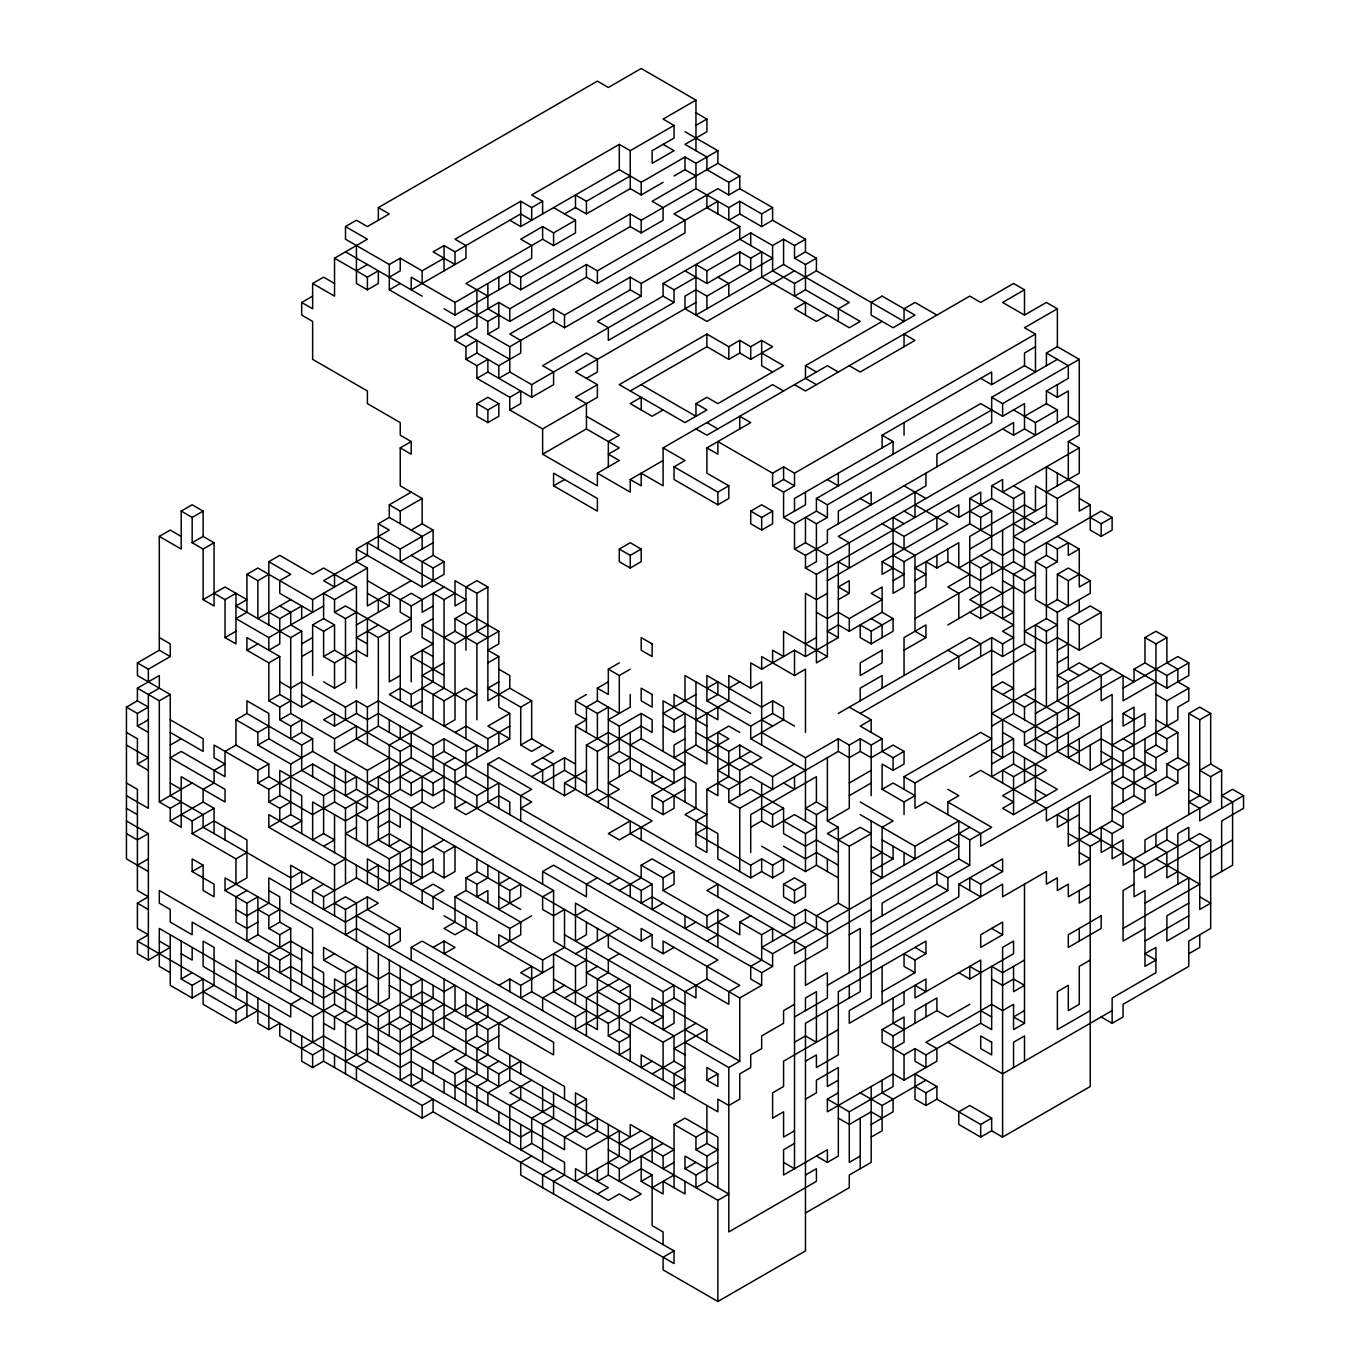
<?xml version="1.0" encoding="UTF-8"?>
<svg xmlns="http://www.w3.org/2000/svg" width="1370" height="1370" viewBox="0 0 1370 1370"><rect width="100%" height="100%" fill="white"/><g stroke="black" fill="none" stroke-linecap="round" stroke-linejoin="round"><path stroke-width="1.5" d="M444.051 258.194L422.148 270.832L400.245 258.194L389.303 264.513L345.497 239.219L345.497 226.581L356.44 220.245L367.4 226.581L389.303 213.925L378.343 207.606L378.343 220.245M378.343 207.606L597.388 81.138L608.331 87.474L641.194 68.5L695.96 100.113L695.96 150.7M411.205 530.087L422.148 523.768L422.148 498.474L400.245 485.819L400.245 447.887L411.205 454.206L411.205 441.568L400.245 435.232L400.245 422.594L367.4 403.619L367.4 390.981L312.634 359.368L312.634 321.419L301.691 315.1L301.691 302.462L312.634 308.781L312.634 283.487L334.537 296.125L334.537 258.194L367.4 239.219L345.497 226.581M312.634 283.487L323.594 277.168L334.537 283.487M301.691 302.462L312.634 296.125M356.44 270.832L367.4 264.513M334.537 258.194L367.4 277.168L378.343 270.832L378.343 283.487L367.4 289.806L356.44 283.487L356.44 245.538M389.303 277.168L400.245 270.832L400.245 258.194M444.051 245.538L433.108 251.875L455.011 264.513L455.011 251.875L444.051 245.538L444.051 270.832M542.623 213.925L542.623 201.287L531.68 207.606L520.72 201.287L455.011 239.219L465.954 245.538L465.954 258.194L411.205 289.806L411.205 277.168L455.011 302.445L531.68 258.194L531.68 245.538L520.72 239.219L542.623 226.581L553.583 232.9L575.486 220.245L575.486 232.9L553.583 245.538L542.623 239.219L465.954 283.487L487.874 296.125M663.097 144.381L674.04 150.7L652.137 163.338L652.137 150.7L674.04 138.062L674.04 125.406L630.234 150.7L619.291 144.381L531.68 194.968L542.623 201.287M695.96 100.113L663.097 119.087L674.04 125.406M389.303 264.513L389.303 289.806L400.245 283.487M455.011 251.875L520.72 213.925L531.68 220.245L531.68 207.606M509.777 220.245L520.72 226.581L619.291 169.674L641.194 182.313L685 157.019L695.96 163.338L717.863 150.7L717.863 163.338L739.766 175.994L739.766 188.632L772.611 207.606L772.611 220.262L805.474 239.219L805.474 251.875L816.417 258.194L816.417 270.832L904.046 321.419L904.046 308.781L914.989 302.445L936.892 315.1M695.96 125.406L706.903 119.087L706.903 131.725L685 144.381L706.903 157.019L706.903 169.674L728.806 182.313L739.766 175.994M564.526 213.925L575.486 207.606L586.428 213.925L630.234 188.632L641.194 194.968L663.097 182.313M575.486 207.606L575.486 194.968L586.428 201.287L630.234 175.994M674.04 175.994L685 169.674L695.96 175.994M444.051 308.781L455.011 315.1L509.777 283.487L520.72 289.806L630.234 226.581L641.194 232.9L663.097 220.262L663.097 207.606L652.137 201.287L717.863 163.338M509.777 283.487L509.777 270.832L520.72 277.168L630.234 213.925L641.194 220.245L695.96 188.632L728.806 207.606L739.766 201.287L761.669 213.925L772.611 207.606M389.303 289.806L455.011 327.738L498.817 302.445L509.777 308.781L586.428 264.513L597.388 270.832L717.863 201.287L717.863 213.925M455.011 327.738L455.011 340.394L476.914 327.738L476.914 289.806M465.954 308.781L487.874 321.419L498.817 315.1M181.217 511.113L192.16 504.794L203.12 511.113L203.12 536.406L214.062 542.726L214.062 605.968L203.12 599.632L203.12 549.062L192.16 542.726L192.16 517.432L181.217 511.113L181.217 549.062L159.314 536.406L159.314 650.219L137.411 662.874L137.411 675.513L170.257 694.487L170.257 795.662L203.12 814.619L203.12 827.274L290.731 877.862L301.691 871.525L301.691 884.181M455.011 340.394L465.954 346.713L476.914 340.394L476.914 353.032L498.817 365.687L520.72 353.032L520.72 340.394L509.777 334.075L553.583 308.781L564.526 315.1L630.234 277.168L641.194 283.487L739.766 226.581L739.766 239.219L772.611 258.194L706.903 296.125L695.96 289.806L685 296.125L685 308.781L706.903 321.419L794.514 270.832M487.874 321.419L487.874 334.075L498.817 327.738L498.817 302.445M487.874 283.487L487.874 308.781L509.777 321.419L586.428 277.168L597.388 283.487L685 232.9L685 220.262L674.04 213.925L717.863 188.632L728.806 194.968L739.766 188.632M159.314 536.406L170.257 530.087L181.217 536.406M192.16 517.432L203.12 511.113M465.954 346.713L465.954 359.368L476.914 353.032M465.954 359.368L476.914 365.687L487.874 359.368L487.874 372.006L531.68 397.3L553.583 384.645L553.583 372.006L542.623 365.687L663.097 296.125L674.04 302.462L674.04 289.806L695.96 277.168M487.874 334.075L509.777 346.713L553.583 321.419L564.526 327.738L630.234 289.806L641.194 296.125L641.194 283.487M772.611 220.262L761.669 226.581L739.766 213.925L728.806 220.262L728.806 207.606M192.16 542.726L203.12 536.406M476.914 365.687L476.914 378.325L487.874 372.006M203.12 549.062L214.062 542.726M586.428 378.325L597.388 372.006L597.388 359.368L586.428 353.032L531.68 384.645L509.777 372.006L498.817 378.325L498.817 365.687M641.194 296.125L597.388 321.419L608.331 327.738L608.331 340.394L674.04 302.462M663.097 296.125L663.097 283.487L750.709 232.9L772.611 245.538L783.572 239.219L794.514 245.538L805.474 239.219M400.245 447.887L411.205 441.568M476.914 403.619L487.874 397.3L498.817 403.619L498.817 416.274L487.874 422.594L476.914 416.274L476.914 403.619L487.874 409.938L498.817 403.619M838.32 321.419L838.32 308.781L849.28 302.462L783.572 264.513L695.96 315.1L695.96 264.513L706.903 270.832L739.766 251.875L750.709 258.194L761.669 251.875L761.669 277.168L849.28 327.738L860.223 321.419L805.474 289.806L794.514 296.125L794.514 283.487L772.611 270.832L772.611 245.538M509.777 397.3L520.72 390.981L520.72 403.619L509.777 409.938L509.777 397.3L476.914 378.325M685 270.832L706.903 283.487L739.766 264.513L750.709 270.832L750.709 258.194M695.96 302.462L575.486 372.006L597.388 384.645L597.388 397.3L542.623 428.913L509.777 409.938M203.12 599.632L225.023 586.994L246.925 599.632L235.965 605.968L290.731 637.581L301.691 631.262L301.691 707.125L279.771 694.487L279.771 656.538L246.925 637.581L246.925 650.219L268.828 662.874L279.771 656.538M323.594 605.968L268.828 637.581L235.965 618.606L246.925 612.287L246.925 574.338L257.868 568.019L312.634 599.632L312.634 612.287L279.771 593.313L279.771 580.674L290.731 574.355L268.828 561.7L268.828 624.925M268.828 561.7L279.771 555.381L312.634 574.355L323.594 568.019L356.44 586.994L356.44 688.168M794.514 245.538L794.514 258.194L805.474 251.875M225.023 599.632L235.965 593.313L235.965 643.9L225.023 637.581L225.023 599.632L214.062 593.313M246.925 574.338L257.868 580.674L268.828 574.338M422.148 549.062L422.148 536.406L389.303 517.432L389.303 504.794L411.205 492.155M597.388 384.645L575.486 397.3L586.428 403.619L586.428 428.913L542.623 454.206L542.623 428.913M794.514 258.194L805.474 264.513L816.417 258.194M378.343 549.062L378.343 523.768L389.303 517.432M389.303 504.794L400.245 511.113L422.148 498.474M630.234 390.981L706.903 346.713L728.806 359.368L739.766 353.032L750.709 359.368L772.611 346.713L761.669 340.394L750.709 346.713L739.766 340.394L728.806 346.713L706.903 334.075L619.291 384.645L685 422.594L706.903 409.938L695.96 403.619L695.96 416.274L641.194 384.645M794.514 283.487L816.417 270.832M137.411 662.874L148.354 669.194L170.257 656.555L170.257 643.9L159.314 637.581M411.205 580.674L367.4 605.968L367.4 568.019L356.44 561.7L356.44 549.062L389.303 530.087L378.343 523.768M148.354 871.525L126.451 858.887L126.451 707.125L137.411 713.462L148.354 707.125L137.411 700.806L137.411 688.168L159.314 675.513L159.314 688.168L148.354 694.487L148.354 808.3L126.451 795.662M225.023 637.581L235.965 631.262M290.731 599.632L257.868 618.606L257.868 580.674M126.451 707.125L137.411 700.806M268.828 612.287L279.771 618.606L301.691 605.968L301.691 618.606M312.634 599.632L367.4 568.019M378.343 536.406L400.245 549.062L433.108 530.087L422.148 523.768M137.411 688.168L159.314 700.806L170.257 694.487M246.925 650.219L257.868 643.9M312.634 675.513L312.634 624.925L323.594 618.606L323.594 593.313L334.537 599.632L356.44 586.994M433.108 542.726L400.245 561.7L400.245 549.062M663.097 409.938L652.137 416.274L630.234 403.619L641.194 397.3L641.194 409.955M827.377 315.1L816.417 321.419L794.514 308.781L805.474 302.462L805.474 315.1M137.411 713.462L137.411 726.1L148.354 719.781M334.537 599.632L334.537 612.287L345.497 605.968L389.303 631.262L389.303 681.832L400.245 675.513M422.148 586.994L444.051 574.338L444.051 561.7L433.108 555.381L422.148 561.7L422.148 586.994L356.44 549.062M553.583 485.819L597.388 511.113L597.388 498.474L553.583 473.181L553.583 485.819L564.526 479.5M695.96 403.619L706.903 397.3L717.863 403.619L783.572 365.687L761.669 353.032M301.691 643.9L312.634 637.581M312.634 624.925L323.594 631.262L334.537 624.925L334.537 650.219L356.44 662.874M334.537 612.287L345.497 618.606L356.44 612.287M411.205 555.381L433.108 568.019L444.051 561.7M542.623 454.206L597.388 485.819L597.388 473.181L619.291 460.526L608.331 454.206L619.291 447.887L586.428 428.913M301.691 656.555L312.634 650.219M356.44 624.925L389.303 605.968L389.303 593.313M597.388 473.181L630.234 492.138L630.234 479.5L641.194 485.819L641.194 473.181L663.097 485.819L663.097 447.887L772.611 384.645L783.572 390.981M816.417 384.645L805.474 378.325L805.474 365.687L882.126 321.419M126.451 732.419L137.411 738.755L137.411 764.032L148.354 757.713L126.451 745.074M170.257 745.074L181.217 738.755M323.594 631.262L323.594 656.538L334.537 650.219M378.343 624.925L356.44 637.581L367.4 643.9M400.245 700.806L400.245 637.581L411.205 631.262L411.205 605.968L444.051 586.994M630.234 479.5L663.097 460.526M301.691 833.594L301.691 795.662L268.828 776.687L268.828 764.032L235.965 745.074L235.965 719.781L246.925 713.462L301.691 745.074L312.634 738.738L312.634 751.394L553.583 890.5L553.583 941.087L630.234 985.338L630.234 1010.632L608.331 1023.287L553.583 991.674L553.583 953.725L575.486 966.381L586.428 960.062M268.828 662.874L268.828 700.806L279.771 694.487M323.594 656.538L334.537 662.874L356.44 650.219L367.4 656.538L367.4 618.606M367.4 631.262L378.343 637.581L411.205 618.606L400.245 612.287L400.245 599.632L411.205 593.313L422.148 599.632L422.148 612.287L433.108 605.968M422.148 700.806L411.205 707.125L411.205 694.487L433.108 681.832L433.108 593.313L444.051 599.632L455.011 593.313M739.766 428.913L739.766 416.274L750.709 422.594L706.903 447.887L706.903 473.181L728.806 485.819L728.806 498.474L717.863 504.794L674.04 479.5L674.04 466.845L685 460.526L663.097 447.887M268.828 700.806L279.771 707.125L290.731 700.806M411.205 681.832L411.205 656.538L433.108 643.9L422.148 637.581L422.148 624.925L433.108 618.606M334.537 574.338L334.537 586.994L323.594 580.674L367.4 555.381L367.4 542.726L465.954 599.632L455.011 605.968L455.011 580.674L476.914 593.313L487.874 586.994L487.874 700.806L509.777 688.168L531.68 700.806L531.68 738.738L553.583 751.394L531.68 764.032L542.623 770.368L542.623 783.006L564.526 770.368L586.428 783.006M235.965 745.074L225.023 751.394L225.023 776.687L181.217 751.394L170.257 757.713L225.023 789.326L225.023 801.981L181.217 776.687L181.217 827.274L170.257 820.955L170.257 808.3L159.314 801.981L159.314 700.806M235.965 719.781L257.868 732.419L268.828 726.1M279.771 707.125L279.771 719.781L290.731 713.462L334.537 738.738L356.44 726.1L356.44 738.738L433.108 783.006L444.051 776.687M301.691 707.125L312.634 700.806M323.594 681.832L334.537 688.168L345.497 681.832L345.497 618.606M498.817 631.262L476.914 643.9L455.011 631.262L455.011 618.606L465.954 612.287L498.817 631.262L498.817 643.9L487.874 650.219L498.817 656.538L498.817 707.125L509.777 713.462L509.777 738.738L455.011 770.368L378.343 726.1L334.537 751.394L334.537 738.738M1024.503 315.1L1024.503 289.806L1002.6 302.445L1024.503 315.1L1046.406 302.445L1057.366 308.781L1057.366 346.713L1079.269 359.368L1079.269 435.232L1068.309 441.568L1068.309 479.5M159.314 801.981L192.16 783.006M257.868 732.419L257.868 745.074L268.828 738.755L301.691 757.713M290.731 726.1L301.691 719.781L301.691 732.419L290.731 738.738L290.731 726.1L279.771 719.781M444.051 637.581L455.011 631.262M455.011 618.606L465.954 624.925L476.914 618.606M170.257 808.3L181.217 801.981M279.771 681.832L290.731 688.168L301.691 681.832L345.497 707.125L356.44 700.806L367.4 707.125L378.343 700.806L422.148 726.1L389.303 745.074L389.303 846.232L400.245 839.913M422.148 624.925L455.011 643.9L487.874 624.925M619.291 549.045L630.234 542.726L641.194 549.045L641.194 561.7L630.234 568.019L619.291 561.7L619.291 549.045L630.234 555.381L641.194 549.045M674.04 466.845L717.863 492.138L728.806 485.819M126.451 783.006L137.411 789.326L137.411 890.5L148.354 896.819L137.411 903.155L137.411 928.449L148.354 934.768L137.411 941.087L137.411 953.725L148.354 960.062L148.354 833.594L137.411 839.913L126.451 833.594M170.257 820.955L203.12 801.981L214.062 808.3L214.062 833.594M203.12 801.981L203.12 789.326L214.062 783.006L214.062 770.368L225.023 764.032L214.062 757.713L214.062 745.074L257.868 770.368L268.828 764.032M334.537 726.1L334.537 713.462L323.594 719.781L334.537 726.1L356.44 713.462L367.4 719.781L378.343 713.462L433.108 745.074L444.051 738.738L465.954 751.394L476.914 745.074L476.914 757.713M444.051 662.874L422.148 675.513L465.954 700.806L476.914 694.487L465.954 688.168L444.051 700.806L422.148 688.168M706.903 447.887L717.863 454.206L717.863 441.551L772.611 473.181L783.572 466.845L794.514 473.181L1035.463 334.075L1035.463 372.006L1024.503 365.687L1024.503 353.032L1035.463 346.713M1057.366 308.781L1024.503 327.738L1035.463 334.075M181.217 814.619L192.16 820.955L214.062 808.3M257.868 770.368L257.868 783.006L268.828 776.687M257.868 745.074L290.731 764.032L312.634 751.394M772.611 473.181L772.611 485.819L783.572 479.5L794.514 485.819L794.514 473.181M137.411 865.206L148.354 858.887M192.16 820.955L192.16 833.594L214.062 820.955L246.925 839.913L246.925 877.862L225.023 890.5L225.023 877.862L312.634 928.432L312.634 1004.313M257.868 783.006L268.828 789.326L312.634 764.032L345.497 783.006L356.44 776.687L356.44 789.326L345.497 795.662L345.497 770.368M487.874 662.874L498.817 656.538M750.709 511.113L761.669 504.794L772.611 511.113L772.611 523.751L761.669 530.087L750.709 523.751L750.709 511.113L761.669 517.432L772.611 511.113M772.611 485.819L783.572 492.138L794.514 485.819M882.126 447.887L882.126 435.232L991.657 372.006L991.657 384.645L980.697 378.325M268.828 789.326L268.828 801.981L279.771 795.662L312.634 814.619L334.537 801.981L334.537 764.032M893.086 454.206L893.086 441.551L794.514 498.474L794.514 511.113M991.657 384.645L1024.503 365.687M1046.406 365.687L1046.406 353.032L1057.366 346.713M268.828 801.981L279.771 808.3L290.731 801.981M498.817 681.832L487.874 688.168L520.72 707.125L531.68 700.806M783.572 492.138L783.572 517.432L805.474 504.794L805.474 492.138M783.572 517.432L794.514 523.751L816.417 511.113L816.417 498.474L980.697 403.619L1002.6 416.274L1024.503 403.619L1024.503 428.913L1013.56 435.232L1002.6 428.913M936.892 466.845L936.892 454.206L991.657 422.594L991.657 397.3L1057.366 359.368M192.16 871.525L203.12 865.206L203.12 890.5L214.062 896.819L214.062 884.181L192.16 871.525L192.16 858.887L203.12 865.206M422.148 903.155L422.148 890.5L433.108 884.181L444.051 890.5L433.108 896.819L433.108 909.475L268.828 814.619L268.828 827.274L290.731 814.619L290.731 764.032M279.771 795.662L279.771 770.368L323.594 795.662L334.537 789.326M334.537 751.394L367.4 770.368L389.303 757.713M301.691 694.487L400.245 751.394L411.205 745.074M816.417 498.474L827.377 504.794L991.657 409.938M991.657 397.3L1002.6 403.619L1079.269 359.368M192.16 833.594L235.965 858.887L246.925 852.568M290.731 827.274L301.691 820.955L290.731 814.619M367.4 783.006L411.205 757.713L476.914 795.662L498.817 783.006L498.817 808.3M455.011 732.419L465.954 726.1L487.874 738.738L509.777 726.1M1013.56 435.232L1013.56 422.594L827.377 530.087L827.377 542.726L805.474 555.381L805.474 568.019L816.417 574.338L1079.269 422.594L1068.309 416.274L827.377 555.381L805.474 542.726L805.474 517.432L816.417 523.751L827.377 517.432L827.377 504.794M1024.503 416.274L1046.406 403.619L1046.406 390.981L1068.309 378.325L1068.309 365.687L1046.406 353.032M794.514 523.751L794.514 549.045L805.474 542.726M1046.406 390.981L1057.366 397.3L1068.309 390.981L1068.309 416.274M334.537 801.981L345.497 808.3L378.343 789.326L378.343 776.687L389.303 783.006L411.205 770.368M433.108 757.713L444.051 751.394L444.051 738.738M509.777 713.462L487.874 726.1L509.777 738.738M323.594 846.232L334.537 839.913L323.594 833.594L312.634 839.913L312.634 801.981L345.497 820.955L367.4 808.3L367.4 770.368M356.44 789.326L378.343 801.981L400.245 789.326L411.205 795.662L422.148 789.326L433.108 795.662L444.051 789.326L761.669 972.7L772.611 966.381L772.611 953.725L761.669 947.406L805.474 922.113L827.377 934.768M400.245 776.687L411.205 783.006L433.108 770.368L433.108 745.074M455.011 757.713L444.051 764.032L444.051 801.981L433.108 808.3L422.148 801.981L411.205 808.3L411.205 884.181L433.108 871.525L444.051 877.862L455.011 871.525L455.011 846.232L444.051 852.568L433.108 846.232M586.428 732.419L586.428 707.125L597.388 700.806L597.388 688.168L608.331 694.487L608.331 669.194L619.291 662.874M1013.56 409.938L1035.463 422.594L1057.366 409.938L1057.366 422.594M246.925 890.5L235.965 896.819L235.965 922.113L246.925 928.432L257.868 922.113M356.44 827.274L345.497 833.594L389.303 858.887L411.205 846.232M356.44 814.619L367.4 820.938L389.303 808.3L728.806 1004.313L728.806 991.674L739.766 985.338L663.097 941.087L663.097 953.725L674.04 947.406M663.097 903.138L652.137 909.475L652.137 884.181L641.194 890.5L487.874 801.981L487.874 764.032L498.817 757.713L564.526 795.662L575.486 789.326L575.486 726.1L586.428 719.781L575.486 713.462L575.486 700.806L586.428 694.487M597.388 688.168L608.331 681.832M608.331 669.194L619.291 675.513L630.234 669.194M805.474 568.019L816.417 561.7L816.417 523.751M148.354 960.062L170.257 947.406L159.314 941.087M225.023 890.5L246.925 903.155L257.868 896.819L257.868 934.768L301.691 960.062M378.343 827.274L389.303 820.955L400.245 827.274L400.245 814.619M455.011 783.006L465.954 776.687L487.874 789.326M520.72 707.125L520.72 745.074L531.68 738.738M290.731 890.5L312.634 877.862M268.828 827.274L334.537 865.206L345.497 858.887M542.623 745.074L531.68 751.394L520.72 745.074M575.486 700.806L597.388 713.462L608.331 707.125L608.331 808.3M827.377 580.674L893.086 542.726L914.989 555.381L914.989 631.245L925.949 637.581L925.949 624.925L904.046 637.581L904.046 675.513M882.126 523.751L904.046 536.406L958.794 504.794L958.794 517.432L947.852 511.113M991.657 536.406L969.754 523.768L969.754 498.474L980.697 492.138L980.697 504.794M1035.463 523.768L991.657 498.474L991.657 485.819L1002.6 479.5L1002.6 492.138L1079.269 447.887L1079.269 473.181L1046.406 492.138M257.868 909.475L268.828 915.794L279.771 909.475M312.634 903.155L312.634 890.5L323.594 884.181M455.011 770.368L455.011 808.3L465.954 801.981M827.377 593.313L816.417 599.632L805.474 593.313L805.474 656.538L838.32 637.581L838.32 561.7L849.28 568.019L849.28 542.726L838.32 536.406L925.949 485.819L925.949 473.181M893.086 568.019L882.126 574.338L882.126 561.7L947.852 523.768L914.989 504.794M958.794 517.432L991.657 498.474M181.217 941.087L181.217 979.019L192.16 972.7M257.868 934.768L246.925 941.087L246.925 903.155M268.828 915.794L268.828 928.432L279.771 922.113L290.731 928.432L290.731 991.674M312.634 890.5L323.594 896.819L356.44 877.862L378.343 890.5L400.245 877.862L476.914 922.113L476.914 934.768M367.4 871.525L378.343 865.206L378.343 890.5M531.68 776.687L564.526 757.713L575.486 764.032M947.852 839.913L958.794 846.232L827.377 922.113L805.474 909.475L794.514 915.794L794.514 928.432L630.234 833.594L630.234 820.938L608.331 833.594L619.291 839.913L652.137 820.938L597.388 789.326L586.428 795.662L586.428 745.074L608.331 732.419L674.04 770.368L685 764.032L641.194 738.738L630.234 745.074M630.234 694.487L630.234 707.125L608.331 719.781L619.291 726.1L641.194 713.462L652.137 719.781L652.137 732.419L641.194 726.1L597.388 751.394L597.388 789.326M838.32 599.632L849.28 593.313L849.28 580.674L838.32 586.994L849.28 593.313M893.086 555.381L904.046 561.7L969.754 523.768M969.754 511.113L980.697 517.432L991.657 511.113L969.754 498.474M947.852 549.045L947.852 561.7L980.697 580.674L1013.56 561.7L1013.56 498.474L1024.503 492.138L1024.503 530.087L1013.56 523.768M181.217 979.019L192.16 985.355L203.12 979.019L203.12 1004.313L235.965 1023.287L257.868 1010.649M268.828 928.432L279.771 934.768L290.731 928.432M444.051 839.913L422.148 852.568L389.303 833.594L367.4 846.232L367.4 820.938M695.96 694.487L663.097 713.445L674.04 719.781L685 713.445L685 801.981M706.903 688.168L717.863 681.832L717.863 694.487L706.903 700.806L706.903 675.513L761.669 707.125L772.611 700.806L783.572 707.125L783.572 719.781L750.709 738.738L750.709 726.1L772.611 713.445L794.514 726.1M893.086 580.674L904.046 574.338L882.126 561.7M170.257 934.768L170.257 985.355L192.16 997.994L214.062 985.355L214.062 947.406L203.12 941.087L203.12 966.381L290.731 1016.968L290.731 1004.313L301.691 997.994M334.537 903.155L345.497 909.475L367.4 896.819L378.343 903.155L345.497 922.113L268.828 877.862L268.828 903.155L246.925 915.794L235.965 909.475M564.526 795.662L564.526 783.006L586.428 770.368M674.04 770.368L674.04 783.006L619.291 751.394L608.331 757.713L619.291 764.032L630.234 757.713M728.806 688.168L739.766 681.832M761.669 745.074L761.669 681.832L750.709 688.168L750.709 662.874L761.669 669.194L794.514 650.219L805.474 656.538M805.474 643.9L816.417 637.581M816.417 612.287L827.377 618.606L838.32 612.287L849.28 618.606L882.126 599.632L871.183 593.313L882.126 586.994L882.126 612.287L893.086 618.606L893.086 631.245L871.183 643.9L860.223 637.581L860.223 624.925L871.183 631.245L893.086 618.606M914.989 580.674L925.949 574.338L914.989 568.019L958.794 542.726L958.794 568.019L991.657 549.062L1002.6 555.381L1013.56 549.062L1024.503 555.381L1101.172 511.113L1112.132 517.432L1112.132 530.087L1101.172 536.406L1090.229 530.087L1090.229 504.794L1079.269 498.474M914.989 593.313L925.949 586.994L925.949 561.7L936.892 568.019L947.852 561.7M969.754 549.062L1046.406 504.794M980.697 593.313L969.754 586.994L969.754 536.406L1024.503 504.794L1035.463 511.113L1035.463 485.819L1057.366 498.474L1079.269 485.819L1079.269 511.113L1090.229 504.794M268.828 966.381L257.868 972.7L257.868 960.062M356.44 979.019L323.594 997.994L192.16 922.113L192.16 934.768L170.257 922.113L170.257 909.475L159.314 903.155L159.314 890.5L279.771 960.062L290.731 953.725M663.097 726.1L674.04 732.419L685 726.1M695.96 719.781L728.806 700.806L728.806 675.513L750.709 688.168M838.32 637.581L827.377 631.245L838.32 624.925L849.28 631.245L882.126 612.287M1079.269 485.819L1046.406 466.845L1046.406 517.432L1013.56 536.406L1024.503 542.726L1057.366 523.768L1057.366 498.474M685 738.738L674.04 745.074L674.04 757.713L695.96 745.074L739.766 770.368L761.669 757.713L739.766 745.074L728.806 751.394L728.806 776.687L706.903 789.326L706.903 852.568L695.96 846.232L695.96 820.938L706.903 814.619L630.234 770.368L608.331 783.006L619.291 789.326L597.388 801.981M761.669 669.194L761.669 656.538L794.514 675.513L805.474 669.194L805.474 732.419M827.377 555.381L827.377 656.538L816.417 662.874L816.417 574.338M969.754 574.338L947.852 586.994L958.794 593.313L958.794 618.606M969.754 561.7L980.697 568.019L991.657 561.7L991.657 574.338M203.12 991.674L235.965 1010.649L246.925 1004.313M400.245 966.381L400.245 1016.968L422.148 1029.606L422.148 979.019L411.205 985.355L389.303 972.7L378.343 979.019L323.594 947.406L323.594 960.062L334.537 953.725M444.051 915.794L542.623 972.7L542.623 960.062L498.817 934.768L498.817 947.406L520.72 934.768L520.72 922.113L465.954 890.5L465.954 877.862L476.914 871.525L509.777 890.5L520.72 884.181L520.72 896.819L498.817 909.475L498.817 871.525M706.903 738.738L728.806 726.1L739.766 732.419M914.989 618.606L969.754 586.994M389.303 934.768L400.245 928.432L400.245 941.087L389.303 947.406L389.303 934.768L356.44 915.794M465.954 915.794L465.954 928.432L455.011 934.768L444.051 928.432L455.011 922.113L455.011 896.819L465.954 890.5M465.954 877.862L476.914 884.181L487.874 877.862L487.874 865.206M663.097 776.687L652.137 783.006L652.137 770.368M706.903 751.394L728.806 738.738L717.863 732.419L717.863 795.645L706.903 789.326M1057.366 612.287L1035.463 599.632L1035.463 561.7L1046.406 555.381L1057.366 561.7L1057.366 549.062L1068.309 542.726L1068.309 555.381L1079.269 549.062L1079.269 586.994L1090.229 580.674L1090.229 593.313L1057.366 612.287L1057.366 700.806L1079.269 713.462L1079.269 726.1L1046.406 745.074L1035.463 738.738M1090.229 517.432L1101.172 523.768L1112.132 517.432M323.594 960.062L345.497 972.7L356.44 966.381L356.44 1016.968L345.497 1023.287L345.497 1073.875M498.817 884.181L509.777 877.862M674.04 795.645L674.04 808.3L663.097 814.619L652.137 808.3L652.137 795.645L685 776.687L695.96 783.006L695.96 808.3L685 814.619L717.863 833.594L717.863 858.887L750.709 877.845L761.669 871.525L772.611 877.845L783.572 871.525L783.572 858.887L772.611 865.206L761.669 858.887L750.709 865.206L695.96 833.594L706.903 827.274M904.046 650.219L925.949 637.581M947.852 624.925L1013.56 586.994M947.852 650.219L958.794 656.538L958.794 669.194L991.657 650.219L1002.6 656.538L1024.503 643.9L1024.503 580.674L1035.463 574.338L1013.56 561.7M1035.463 561.7L1046.406 568.019L1057.366 561.7M257.868 997.994L257.868 1023.287L268.828 1029.606L279.771 1023.287L279.771 1035.925L312.634 1054.9L323.594 1048.581M411.205 960.062L411.205 947.406L422.148 941.087L717.863 1111.806L717.863 1099.168L728.806 1105.487L739.766 1099.168L739.766 1073.875L750.709 1067.538L750.709 1054.9L761.669 1048.581L761.669 1035.925L783.572 1023.287L783.572 1010.632L794.514 1004.313M542.623 884.181L542.623 871.525L553.583 865.206L717.863 960.045L706.903 966.381L706.903 979.019L685 991.674L685 1092.832M652.137 795.645L663.097 801.981L685 789.326M750.709 751.394L717.863 770.368L739.766 783.006M969.754 612.287L980.697 618.606L1002.6 605.968L1013.56 612.287L1002.6 618.606L1002.6 530.087M1035.463 586.994L1024.503 593.313L1002.6 580.674M1046.406 605.968L1057.366 599.632L1057.366 574.338L1068.309 568.019L1090.229 580.674M170.257 972.7L159.314 966.381L159.314 928.449L312.634 1016.968L334.537 1004.313L400.245 1042.262L465.954 1004.313L553.583 1054.9L553.583 1042.262L356.44 928.432L345.497 934.768L345.497 909.475M356.44 991.674L367.4 985.355M433.108 947.406L444.051 941.087L455.011 947.406L444.051 953.725L444.051 941.087M838.32 713.445L969.754 637.581L980.697 643.9L980.697 656.538M1057.366 574.338L1068.309 580.674L1079.269 574.338M553.583 890.5L542.623 896.819L542.623 909.475L553.583 915.794L564.526 909.475L564.526 947.406L542.623 960.062M717.863 783.006L728.806 789.326L750.709 776.687L772.611 789.326L772.611 776.687L739.766 757.713L739.766 745.074M860.223 713.445L991.657 637.581L1002.6 643.9L1013.56 637.581L1002.6 631.245L1013.56 624.925L969.754 599.632L991.657 586.994L1002.6 593.313M301.691 1048.581L323.594 1035.925L608.331 1200.325L619.291 1194.006L630.234 1200.325L641.194 1194.006L608.331 1175.032L608.331 1124.462M367.4 1010.632L389.303 997.994L389.303 960.062M455.011 896.819L509.777 928.432L531.68 915.794M597.388 877.845L586.428 884.181L586.428 896.819L542.623 871.525M728.806 789.326L728.806 801.981L750.709 789.326L783.572 808.3L783.572 833.594L805.474 846.232L816.417 839.913L838.32 852.568M772.611 776.687L794.514 764.032M761.669 732.419L805.474 757.713L838.32 738.738L849.28 745.074L860.223 738.738L871.183 745.074L882.126 738.738L882.126 751.394L893.086 757.713L904.046 751.394L904.046 764.032L893.086 770.368L882.126 764.032L882.126 789.326L904.046 801.981L914.989 795.645L893.086 783.006L882.126 789.326M871.183 732.419L871.183 719.781L860.223 726.1L882.126 738.738M1046.406 568.019L1046.406 618.606L1024.503 631.262L1046.406 643.9L1057.366 637.581L1079.269 650.219L1101.172 637.581L1101.172 612.287L1090.229 605.968L1068.309 618.606L1068.309 669.194L1079.269 675.513M235.965 997.994L235.965 960.062L356.44 1029.606L367.4 1023.287M279.771 960.062L279.771 972.7L290.731 966.381L378.343 1016.968L422.148 991.674L487.874 1029.606L509.777 1016.968M608.331 884.181L619.291 877.862M641.194 865.206L652.137 858.887L674.04 871.525L674.04 884.181L663.097 890.5L663.097 877.845L641.194 865.206L641.194 877.845L619.291 890.5M728.806 801.981L739.766 808.3L838.32 751.394L838.32 738.738M1035.463 751.394L1035.463 624.925L1046.406 631.262L1057.366 624.925L1046.406 618.606M301.691 1035.925L301.691 1061.219L312.634 1067.555L323.594 1061.219L422.148 1118.125L433.108 1111.806L674.04 1250.913L674.04 1263.568L520.72 1175.032L520.72 1162.394L531.68 1156.074M378.343 1029.606L400.245 1016.968M575.486 915.794L586.428 909.475M860.223 738.738L860.223 751.394L849.28 757.713L838.32 751.394M991.657 675.513L1035.463 650.219L1024.503 643.9M1068.309 618.606L1079.269 624.925L1101.172 612.287M345.497 1061.219L367.4 1048.581L400.245 1067.555L411.205 1061.219L564.526 1149.755L564.526 1137.1L597.388 1118.125L597.388 1130.781L586.428 1137.1L509.777 1092.832L531.68 1080.194M389.303 1023.287L400.245 1029.606L411.205 1023.287M389.303 985.355L433.108 1010.632L444.051 1004.313M663.097 877.845L674.04 871.525M750.709 827.274L761.669 820.938L772.611 827.274L794.514 814.619L816.417 827.274L805.474 833.594L783.572 820.938M761.669 808.3L772.611 814.619L783.572 808.3M1057.366 650.219L1068.309 643.9M498.817 985.338L509.777 979.019L520.72 985.338L553.583 966.381M816.417 801.981L805.474 808.3L816.417 814.619L827.377 808.3L816.417 801.981L816.417 776.687L750.709 814.619L750.709 852.568M849.28 783.006L871.183 770.368M1002.6 694.487L1013.56 688.168L1002.6 681.832L991.657 688.168L1024.503 707.125L1035.463 700.806M1057.366 662.874L1068.309 656.538M520.72 1073.875L520.72 1061.219L498.817 1073.875L433.108 1035.925L400.245 1054.9L367.4 1035.925M575.486 953.725L619.291 928.432M849.28 795.645L871.183 783.006M1035.463 688.168L991.657 713.462L1024.503 732.419L1123.075 675.513L1123.075 700.806L1155.938 681.832M498.817 1073.875L498.817 1086.513L455.011 1061.219L465.954 1054.9L465.954 1029.606L487.874 1016.968L487.874 1004.313L465.954 1016.968L465.954 991.674M586.428 1010.632L575.486 1016.968L531.68 991.674L520.72 997.994L520.72 985.338M827.377 757.713L827.377 820.938L849.28 808.3L849.28 745.074M904.046 776.687L980.697 732.419L991.657 738.738L914.989 783.006L904.046 776.687L904.046 789.326M991.657 726.1L1013.56 713.462L1057.366 738.738M1057.366 688.168L1101.172 662.874L1134.035 681.832L1134.035 669.194L1144.977 662.874L1166.88 675.513L1188.783 662.874L1188.783 675.513L1166.88 688.168L1134.035 669.194M1144.977 662.874L1144.977 637.581L1155.938 631.262L1166.88 637.581L1166.88 662.874L1177.84 669.194L1177.84 681.832L1188.783 688.168L1188.783 700.806L1177.84 707.125L1177.84 719.781L1123.075 751.394L1123.075 776.687L1112.132 783.006L1123.075 789.326L1155.938 770.368L1155.938 757.713L1166.88 751.394L1166.88 738.755L1155.938 732.419M455.011 1048.581L433.108 1061.219L433.108 1073.875M465.954 1042.262L476.914 1035.925L476.914 1023.287M564.526 985.338L542.623 997.994L542.623 1010.632M597.388 966.381L586.428 972.7L663.097 1016.968L652.137 1023.287M619.291 953.725L608.331 960.045L608.331 972.7L597.388 979.019L597.388 1029.606L586.428 1023.287M586.428 922.113L586.428 934.768L575.486 941.087L575.486 903.138L641.194 941.087L652.137 934.768L652.137 947.406L663.097 953.725M772.611 953.725L816.417 928.432L816.417 915.794L838.32 903.138L838.32 827.274L827.377 833.594L849.28 846.232L871.183 833.594L860.223 827.274L838.32 839.913M1035.463 713.462L1112.132 669.194M1144.977 637.581L1155.938 643.9L1166.88 637.581M498.817 1035.925L476.914 1048.581L476.914 1073.875L455.011 1086.513M564.526 997.994L586.428 985.338L586.428 947.406M695.96 922.113L685 928.432L685 915.794M706.903 915.794L717.863 909.475L728.806 915.794L706.903 928.432L706.903 915.794L663.097 890.5M991.657 637.581L991.657 776.687L1013.56 764.032L1013.56 738.738L991.657 751.394L1002.6 757.713L1002.6 719.781M411.205 1048.581L455.011 1073.875L465.954 1067.555L465.954 1105.487M476.914 1061.219L487.874 1054.9L487.874 1029.606M619.291 979.019L586.428 997.994L586.428 1035.925M783.572 884.181L794.514 877.845L805.474 884.181L805.474 896.819L794.514 903.138L783.572 896.819L783.572 884.181L794.514 890.5L805.474 884.181M761.669 846.232L805.474 871.525L816.417 865.206L838.32 877.845M969.754 776.687L980.697 770.368L1046.406 808.3L1046.406 820.938L1090.229 795.662L1090.229 833.594M991.657 764.032L1013.56 751.394L1046.406 770.368L1002.6 795.662L1013.56 801.981L1002.6 808.3L1013.56 814.619L1057.366 789.326L1013.56 764.032M1024.503 732.419L1024.503 745.074L1079.269 713.462M1123.075 688.168L1177.84 656.555L1188.783 662.874M137.411 941.087L422.148 1105.487L433.108 1099.168L433.108 1111.806M498.817 1061.219L487.874 1067.555L487.874 1080.194L476.914 1086.513L476.914 1111.806M619.291 991.674L630.234 985.338M706.903 941.087L717.863 934.768M717.863 922.113L739.766 934.768L739.766 922.113L750.709 915.794M947.852 814.619L947.852 801.981L958.794 795.662L947.852 789.326M608.331 1010.632L575.486 1029.606L575.486 1016.968M597.388 991.674L619.291 1004.313L630.234 997.994M871.183 858.887L882.126 852.568M1002.6 783.006L1002.6 770.368L1013.56 776.687L1112.132 719.781M1112.132 745.074L1144.977 726.1L1144.977 713.462L1123.075 726.1L1123.075 713.462L1134.035 707.125L1134.035 757.713L980.697 846.232L980.697 833.594L925.949 801.981L914.989 808.3L914.989 783.006M652.137 1162.394L652.137 1137.1L630.234 1149.738L509.777 1080.194L487.874 1092.832L487.874 1105.487M564.526 934.768L663.097 991.674L674.04 985.338L674.04 997.994L652.137 1010.632L652.137 997.994L706.903 1029.606L706.903 1042.262M739.766 922.113L761.669 934.768L772.611 928.432L772.611 941.087M893.086 846.232L893.086 858.887L871.183 871.525L882.126 877.862L882.126 827.274L893.086 820.938L860.223 801.981M860.223 814.619L914.989 846.232L958.794 820.938L958.794 858.887L969.754 865.206L969.754 839.913L958.794 833.594M1155.938 694.487L1166.88 700.806L1188.783 688.168M608.331 1035.925L619.291 1029.606L630.234 1035.925L619.291 1042.245L608.331 1035.925L608.331 1023.287M871.183 884.181L969.754 827.274M969.754 839.913L991.657 827.274L947.852 801.981M1024.503 694.487L1057.366 713.462L1057.366 751.394L1090.229 770.368L1112.132 757.713M1188.783 814.619L1188.783 713.462L1199.743 707.125L1210.686 713.462L1210.686 764.032L1199.743 770.368L1210.686 776.687L1221.646 770.368L1221.646 808.3M630.234 1048.581L619.291 1054.9L619.291 1042.245M871.183 909.475L794.514 953.725L794.514 941.087M958.794 858.887L882.126 903.138L882.126 915.794M1166.88 751.394L1155.938 745.074L1144.977 751.394L1155.938 757.713M1166.88 738.755L1177.84 732.419L1177.84 757.713L1188.783 764.032L1177.84 770.368L1166.88 764.032L1166.88 776.687L1177.84 783.006L1177.84 770.368M1188.783 713.462L1199.743 719.781L1210.686 713.462M553.583 1105.487L531.68 1118.125L531.68 1143.419L520.72 1149.755L520.72 1124.462M553.583 979.019L663.097 1042.245L695.96 1023.287M706.903 979.019L739.766 997.994L761.669 985.338L761.669 972.7M849.28 934.768L860.223 928.432L860.223 991.674L805.474 1023.287L805.474 1250.913L717.863 1301.5L663.097 1269.887L663.097 1257.232L674.04 1250.913M871.183 922.113L936.892 884.181L947.852 890.5L947.852 877.845L969.754 865.206M1101.172 751.394L1134.035 770.368L1144.977 764.032M531.68 1130.781L520.72 1137.1L411.205 1073.875L400.245 1080.194L400.245 1029.606M575.486 1105.487L586.428 1099.168L586.428 1124.462M652.137 1061.219L641.194 1067.538L641.194 1054.9L685 1080.194L674.04 1086.513M706.903 1029.606L674.04 1048.581L685 1054.9M871.183 934.768L947.852 890.5M871.183 947.406L958.794 896.819L958.794 884.181L1002.6 858.887L1002.6 871.525L980.697 884.181L969.754 877.862L969.754 890.5M1079.269 814.619L1057.366 827.274L1057.366 814.619L1068.309 820.938M1166.88 764.032L1177.84 757.713M652.137 1073.875L674.04 1061.219L674.04 1035.925L641.194 1016.968L630.234 1023.287L630.234 1061.219M1144.977 801.981L1134.035 795.662L1112.132 808.3L1123.075 814.619L1144.977 801.981L1144.977 789.326L1123.075 776.687M1144.977 789.326L1166.88 776.687M827.377 985.338L1002.6 884.181L1002.6 896.819L1046.406 871.525L1046.406 884.181L1057.366 877.862L1057.366 890.5L1068.309 884.181L1068.309 896.819L1090.229 884.181M1068.309 719.781L1068.309 681.832L1057.366 675.513L1079.269 662.874L1101.172 675.513L1101.172 700.806L1112.132 694.487L1112.132 820.955L1068.309 846.232L1068.309 808.3M1177.84 783.006L1155.938 795.662L1155.938 783.006L1144.977 776.687L1144.977 738.755M794.514 1016.968L827.377 997.994L827.377 972.7L805.474 985.338L805.474 947.406L706.903 890.5L717.863 884.181L717.863 896.819M1068.309 833.594L1090.229 846.232L1101.172 839.913M1177.84 846.232L1166.88 839.913L1123.075 865.206L1123.075 839.913L1101.172 852.568L1101.172 827.274L1112.132 833.594L1123.075 827.274L1123.075 814.619M553.583 1168.713L542.623 1175.032L542.623 1187.687M465.954 1080.194L586.428 1149.738L619.291 1130.781L619.291 1156.074L575.486 1181.368L575.486 1168.713L608.331 1187.687L597.388 1194.006M706.903 1080.194L717.863 1073.875L717.863 1086.513L706.903 1080.194L706.903 1067.538L717.863 1073.875M685 1042.245L728.806 1067.538L739.766 1061.219L739.766 997.994M914.989 960.062L914.989 972.7L904.046 966.381L904.046 953.725L914.989 960.062L925.949 953.725L925.949 941.087L838.32 991.674L838.32 1054.9L816.417 1067.538L816.417 1054.9L805.474 1061.219M619.291 1143.419L641.194 1130.781M794.514 1042.245L805.474 1035.925L816.417 1042.245L816.417 991.674L805.474 997.994L805.474 1010.632M882.126 991.674L914.989 972.7M1123.075 852.568L1112.132 858.887L1112.132 833.594M1210.686 776.687L1210.686 801.981L1144.977 839.913L1144.977 852.568M674.04 1187.687L674.04 1124.445L685 1118.125L717.863 1137.1L717.863 1187.687M838.32 1029.606L783.572 1061.219L783.572 1086.513L772.611 1092.832L772.611 1118.125L783.572 1111.806L783.572 1137.1L794.514 1130.781M1002.6 934.768L980.697 947.406L980.697 934.768L1002.6 922.113L1002.6 934.768L991.657 928.432M1221.646 871.525L1221.646 820.955L1243.549 808.3L1243.549 795.662L1199.743 820.955L1199.743 808.3L1188.783 801.981L1199.743 795.662L1199.743 719.781M608.331 1175.032L597.388 1181.368L597.388 1168.713M608.331 1162.394L619.291 1168.713L663.097 1143.419M893.086 1010.632L904.046 1004.313L904.046 991.674M1090.229 896.819L1079.269 903.138L1079.269 890.5M1134.035 871.525L1199.743 833.594L1210.686 839.913L1210.686 928.449L1188.783 941.087L1188.783 966.381L1123.075 1004.313L1123.075 1016.968L1112.132 1023.287L1101.172 1016.968M652.137 1149.738L663.097 1156.074L674.04 1149.738L630.234 1124.462L630.234 1137.1L400.245 1004.313M674.04 1124.445L695.96 1137.1L706.903 1130.781M838.32 1092.832L827.377 1099.168L827.377 1111.806L893.086 1073.875L904.046 1080.194L904.046 1054.9L882.126 1042.262L882.126 1029.606L904.046 1016.968L904.046 1042.262L893.086 1048.581M958.794 972.7L969.754 979.019L1013.56 953.725L1013.56 941.087L1002.6 947.406L1002.6 1137.1L991.657 1130.781L980.697 1137.1L958.794 1124.462L958.794 1111.806L969.754 1105.487L991.657 1118.125L991.657 1130.781M1134.035 884.181L1123.075 890.5L1123.075 941.087L1144.977 928.432M1210.686 839.913L1144.977 877.862L1144.977 865.206L1079.269 827.274M717.863 1162.394L695.96 1175.032L695.96 1187.687L706.903 1181.368L728.806 1194.006L717.863 1200.325L641.194 1156.074L641.194 1181.368L652.137 1175.032L652.137 1225.619L663.097 1231.938L663.097 1244.594M674.04 1162.394L663.097 1168.713L663.097 1156.074M695.96 1149.738L706.903 1143.419L717.863 1149.738L706.903 1156.074L695.96 1149.738L695.96 1137.1M882.126 1029.606L893.086 1035.925L936.892 1010.632L947.852 1016.968L969.754 1004.313M1024.503 960.062L1002.6 972.7L991.657 966.381L991.657 1029.606L980.697 1023.287L925.949 1054.9L914.989 1048.581L904.046 1054.9M1177.84 871.525L1166.88 877.862L1166.88 852.568L1155.938 846.232L1155.938 833.594M1199.743 858.887L1232.589 839.913M652.137 1187.687L674.04 1175.032M706.903 1168.713L685 1156.074L685 1168.713L695.96 1162.394M805.474 1099.168L816.417 1092.832L816.417 1080.194L838.32 1067.538L838.32 1156.074L827.377 1162.394L816.417 1156.074M838.32 1080.194L827.377 1086.513L827.377 1010.632M1144.977 903.155L1188.783 877.862L1188.783 928.449L1166.88 941.087L1166.88 915.794L1188.783 903.155M1123.075 928.432L1199.743 884.181L1155.938 858.887M1210.686 877.862L1232.589 865.206L1232.589 801.981L1221.646 795.662L1232.589 789.326L1243.549 795.662M1090.229 960.062L1079.269 966.381L1079.269 1004.313L1068.309 1010.632L1068.309 985.355L1057.366 991.674L1057.366 1029.606L1090.229 1010.632M794.514 1143.419L783.572 1149.738L783.572 1175.032L827.377 1149.738L827.377 1162.394M827.377 1099.168L849.28 1111.806L893.086 1086.513L893.086 1035.925M904.046 1080.194L936.892 1061.219L936.892 1048.581L925.949 1042.262L991.657 1004.313L1002.6 1010.632L1013.56 1004.313L1013.56 1029.606L1024.503 1023.287L1024.503 884.181M1024.503 1010.632L1013.56 1016.968L1024.503 1023.287M1144.977 941.087L1188.783 915.794M871.183 1137.1L882.126 1130.781L882.126 1105.487L925.949 1080.194M871.183 1124.462L893.086 1111.806L893.086 1099.168L882.126 1092.832L882.126 1080.194M914.989 1086.513L925.949 1092.832L936.892 1086.513L936.892 1099.168L925.949 1105.487L914.989 1099.168L914.989 1073.875L936.892 1086.513M805.474 1175.032L816.417 1168.713L816.417 1181.368L728.806 1231.938L728.806 1067.538M1188.783 953.725L1199.743 947.406L1199.743 934.768M860.223 1156.074L849.28 1162.394L849.28 1111.806M1112.132 1010.632L1002.6 1073.875L947.852 1042.262M805.474 1212.981L849.28 1187.687L849.28 1175.032L871.183 1162.394L871.183 1086.513M936.892 1099.168L980.697 1124.462L991.657 1118.125M1002.6 1137.1L1090.229 1086.513L1090.229 846.232M1024.503 289.806L1013.56 283.487L980.697 302.445L969.754 296.125L805.474 390.981L794.514 384.645M695.96 112.768L706.903 119.087M685 131.725L717.863 150.7M739.766 226.581L706.903 207.606L706.903 194.968M1046.406 403.619L1057.366 409.938M1068.309 441.568L1079.269 447.887M1024.503 428.913L1035.463 435.232L1035.463 422.594M717.863 277.168L728.806 283.487L728.806 296.125M849.28 365.687L860.223 372.006L914.989 340.394L904.046 334.075L904.046 346.713M553.583 207.606L575.486 220.245M838.32 372.006L827.377 365.687L706.903 435.232L695.96 428.913M663.097 283.487L674.04 289.806M805.474 365.687L816.417 372.006M1013.56 485.819L1024.503 492.138M991.657 485.819L1013.56 498.474M1046.406 517.432L1057.366 523.768M772.611 372.006L761.669 365.687L761.669 340.394M882.126 435.232L893.086 441.551M1057.366 536.406L1079.269 549.062M1057.366 549.062L1046.406 542.726L1046.406 555.381M904.046 485.819L925.949 498.474M904.046 511.113L914.989 517.432L914.989 492.138M980.697 555.381L1024.503 580.674M1057.366 599.632L1068.309 605.968L1068.309 580.674M827.377 479.5L838.32 485.819L838.32 473.181M860.223 498.474L871.183 504.794L871.183 492.138L838.32 511.113L838.32 523.751M904.046 523.768L893.086 517.432L893.086 593.313L904.046 586.994L904.046 561.7M706.903 422.594L717.863 428.913M816.417 511.113L827.377 517.432M345.497 251.875L422.148 296.125M1155.938 719.781L1177.84 732.419M465.954 334.075L509.777 359.368M1123.075 713.462L1134.035 719.781M1210.686 764.032L1221.646 770.368M586.428 416.274L619.291 435.232L608.331 441.568L608.331 466.845M794.514 549.045L805.474 555.381M1123.075 738.755L1134.035 745.074M1123.075 751.394L1101.172 738.755L1068.309 757.713L1068.309 732.419M1134.035 757.713L1155.938 770.368M1188.783 789.326L1210.686 801.981M871.183 618.606L882.126 624.925L882.126 637.581M1068.309 745.074L1079.269 751.394M1112.132 770.368L1101.172 764.032L1101.172 726.1M1002.6 732.419L1013.56 738.738M1024.503 745.074L1046.406 757.713L1046.406 745.074M827.377 656.538L783.572 631.245L783.572 656.538L772.611 650.219L772.611 662.874M1112.132 820.955L1123.075 827.274M1035.463 789.326L1046.406 795.662M1199.743 896.819L1210.686 903.155L1199.743 909.475L1199.743 846.249L1188.783 839.913L1188.783 827.274L1177.84 833.594L1177.84 884.181M849.28 707.125L871.183 719.781M904.046 751.394L893.086 745.074L871.183 757.713L860.223 751.394M1079.269 852.568L1090.229 858.887L1079.269 865.206L1079.269 801.981M750.709 713.445L685 675.513L685 700.806M761.669 719.781L772.611 726.1M706.903 700.806L750.709 726.1M991.657 865.206L1002.6 871.525M487.874 586.994L476.914 580.674L465.954 586.994L465.954 612.287M750.709 738.738L805.474 770.368M706.903 726.1L663.097 700.806L663.097 751.394M695.96 732.419L728.806 751.394M783.572 783.006L794.514 789.326L794.514 776.687M882.126 839.913L914.989 858.887L914.989 846.232M947.852 877.845L936.892 871.525L936.892 884.181M958.794 884.181L980.697 896.819L980.697 884.181M827.377 820.938L838.32 827.274M871.183 846.232L893.086 858.887M487.874 637.581L476.914 631.262L476.914 593.313M597.388 700.806L619.291 713.462L619.291 675.513M685 751.394L706.903 764.032L706.903 713.445M367.4 580.674L411.205 605.968M367.4 593.313L389.303 605.968M498.817 669.194L509.777 675.513L509.777 688.168M838.32 865.206L816.417 852.568L805.474 858.887L783.572 846.232M575.486 726.1L608.331 745.074M433.108 656.538L422.148 650.219L422.148 713.462M586.428 745.074L597.388 751.394M980.697 972.7L969.754 966.381L969.754 979.019M991.657 979.019L1002.6 985.338L1013.56 979.019L1024.503 985.338L1013.56 991.674L1013.56 966.381M411.205 656.538L444.051 675.513M838.32 903.138L849.28 909.475M914.989 947.406L925.949 953.725M323.594 618.606L334.537 624.925M279.771 605.968L290.731 612.287L290.731 624.925L301.691 631.262M542.623 757.713L553.583 764.032L553.583 789.326M980.697 1010.632L991.657 1016.968M411.205 694.487L400.245 688.168L389.303 694.487L487.874 751.394L487.874 738.738M564.526 783.006L794.514 915.794M487.874 764.032L531.68 789.326L520.72 795.662L520.72 820.938M444.051 751.394L531.68 801.981L520.72 808.3L652.137 884.181M904.046 1029.606L893.086 1023.287L893.086 997.994M772.611 966.381L652.137 896.819L641.194 903.138L641.194 890.5M455.011 808.3L465.954 814.619L498.817 795.662L509.777 801.981L509.777 814.619M761.669 985.338L750.709 979.019L750.709 966.381L761.669 960.045L761.669 934.768M159.314 650.219L170.257 656.555M301.691 732.419L312.634 738.738M652.137 934.768L641.194 928.432L641.194 941.087M367.4 808.3L301.691 770.368L301.691 745.074M860.223 1092.832L882.126 1105.487M498.817 896.819L520.72 909.475M674.04 997.994L685 1004.313M882.126 1118.125L871.183 1111.806L849.28 1124.462L838.32 1118.125M170.257 719.781L203.12 738.755L203.12 751.394L170.257 732.419M400.245 865.206L422.148 877.862L422.148 827.274M685 1029.606L739.766 1061.219M137.411 726.1L148.354 732.419M531.68 979.019L520.72 972.7L531.68 966.381L531.68 991.674M674.04 1061.219L685 1067.538L674.04 1073.875L674.04 1099.168L411.205 947.406M137.411 764.032L148.354 770.368M170.257 783.006L181.217 789.326M334.537 890.5L290.731 865.206L290.731 903.155L444.051 991.674L455.011 985.338L455.011 1010.632M400.245 928.432L367.4 909.475L367.4 896.819M783.572 1162.394L794.514 1168.713L794.514 966.381L827.377 947.406L827.377 922.113M126.451 808.3L137.411 814.619M268.828 890.5L279.771 896.819L279.771 922.113M126.451 820.955L148.354 833.594M444.051 1016.968L465.954 1029.606M476.914 1035.925L487.874 1042.262M586.428 1099.168L575.486 1092.832L575.486 1130.781M312.634 953.725L290.731 941.087L268.828 953.725L268.828 979.019M685 1168.713L695.96 1175.032M312.634 966.381L323.594 972.7L323.594 1061.219M411.205 1035.925L422.148 1042.262M608.331 1149.755L630.234 1162.394L630.234 1149.738M652.137 1175.032L641.194 1168.713L619.291 1181.368L619.291 1168.713M641.194 1181.368L663.097 1194.006L663.097 1181.368L685 1194.006L685 1181.368M137.411 903.155L148.354 909.475M323.594 1023.287L334.537 1029.606L334.537 1016.968L345.497 1010.632L345.497 972.7M531.68 1143.419L564.526 1162.394L564.526 1175.032L553.583 1181.368L553.583 1194.006M181.217 953.725L192.16 960.062L192.16 947.406M1166.88 675.513L1166.88 688.168M1166.88 700.806L1166.88 726.1M1166.88 827.274L1166.88 839.913M1155.938 643.9L1155.938 745.074M1134.035 770.368L1134.035 795.662M1134.035 858.887L1134.035 896.819L1144.977 890.5L1144.977 966.381L1155.938 960.062L1144.977 953.725L1155.938 947.406L1155.938 972.7L1112.132 997.994L1112.132 1023.287M1123.075 789.326L1123.075 801.981M1101.172 523.768L1101.172 536.406M1090.229 745.074L1090.229 770.368M1079.269 599.632L1079.269 612.287M1079.269 624.925L1079.269 650.219M1079.269 738.755L1079.269 764.032M1079.269 928.432L1079.269 941.087M1057.366 384.645L1057.366 397.3M1057.366 473.181L1057.366 485.819M1046.406 631.262L1046.406 707.125M1035.463 764.032L1035.463 801.981M1024.503 542.726L1024.503 568.019L1013.56 574.338L1013.56 713.462M1024.503 707.125L1024.503 719.781M1024.503 757.713L1024.503 783.006M1024.503 1061.219L1024.503 1035.925L1013.56 1042.262L1013.56 1067.555M1013.56 776.687L1013.56 814.619M1002.6 403.619L1002.6 416.274M1002.6 643.9L1002.6 656.538M991.657 511.113L991.657 549.062M980.697 517.432L980.697 530.087M980.697 568.019L980.697 618.606M980.697 1023.287L980.697 960.062L914.989 997.994L914.989 985.355L925.949 991.674L925.949 979.019L849.28 1023.287L849.28 1010.632L871.183 997.994L871.183 820.938M980.697 1124.462L980.697 1137.1M936.892 517.432L936.892 530.087M936.892 555.381L936.892 568.019M936.892 1010.632L936.892 997.994L914.989 1010.632L914.989 1023.287M925.949 1004.313L925.949 1016.968M925.949 1054.9L925.949 1067.538L914.989 1061.219L914.989 1048.581M925.949 1092.832L925.949 1105.487M904.046 422.594L904.046 435.232M904.046 536.406L904.046 549.045M904.046 801.981L904.046 814.619M904.046 852.568L904.046 865.206M893.086 757.713L893.086 770.368M882.126 688.168L882.126 675.513L860.223 688.168L860.223 700.806M882.126 966.381L882.126 1004.313M871.183 631.245L871.183 643.9M871.183 745.074L871.183 795.662M860.223 1118.125L860.223 1168.713M849.28 618.606L849.28 631.245M849.28 846.232L849.28 972.7M849.28 985.338L849.28 997.994M827.377 858.887L827.377 871.525M816.417 814.619L816.417 865.206M805.474 264.513L805.474 289.806M805.474 757.713L805.474 820.938M805.474 833.594L805.474 871.525M805.474 909.475L805.474 922.113M794.514 650.219L794.514 675.513M794.514 890.5L794.514 903.138M783.572 239.219L783.572 264.513M783.572 466.845L783.572 479.5M772.611 700.806L772.611 713.445M772.611 814.619L772.611 827.274M772.611 865.206L772.611 877.845M761.669 213.925L761.669 226.581M761.669 517.432L761.669 530.087M761.669 783.006L761.669 820.938M761.669 858.887L761.669 871.525M750.709 232.9L750.709 245.538M750.709 346.713L750.709 359.368M750.709 865.206L750.709 877.845M739.766 201.287L739.766 213.925M739.766 251.875L739.766 264.513M739.766 340.394L739.766 353.032M739.766 770.368L739.766 795.645M739.766 808.3L739.766 871.525M728.806 182.313L728.806 194.968M728.806 346.713L728.806 359.368M717.863 492.138L717.863 504.794M717.863 707.125L717.863 719.781L674.04 694.487L674.04 707.125M717.863 909.475L717.863 947.406M717.863 1200.325L717.863 1301.5M706.903 270.832L706.903 283.487M706.903 296.125L706.903 308.781M706.903 334.075L706.903 346.713M706.903 1105.487L706.903 1143.419M706.903 1156.074L706.903 1181.368M695.96 163.338L695.96 188.632M695.96 681.832L695.96 745.074M695.96 985.338L695.96 997.994L608.331 947.406L608.331 934.768M685 157.019L685 169.674M674.04 719.781L674.04 732.419M674.04 1010.632L674.04 1023.287L663.097 1029.606L663.097 991.674M663.097 801.981L663.097 814.619M663.097 1042.245L663.097 1080.194M641.194 182.313L641.194 194.968M641.194 220.245L641.194 232.9M641.194 713.462L641.194 738.738M641.194 764.032L641.194 776.687M641.194 827.274L641.194 839.913M630.234 150.7L630.234 188.632M630.234 213.925L630.234 226.581M630.234 277.168L630.234 289.806M630.234 555.381L630.234 568.019M630.234 732.419L630.234 770.368M630.234 884.181L630.234 896.819M619.291 144.381L619.291 169.674M619.291 726.1L619.291 751.394M619.291 764.032L619.291 776.687M619.291 1004.313L619.291 1029.606M597.388 270.832L597.388 283.487M597.388 713.462L597.388 738.738M597.388 928.432L597.388 941.087M586.428 201.287L586.428 213.925M586.428 264.513L586.428 277.168M586.428 1149.738L586.428 1175.032M575.486 966.381L575.486 1004.313M564.526 315.1L564.526 327.738M564.526 757.713L564.526 770.368M564.526 1099.168L564.526 1086.513L498.817 1048.581L498.817 1023.287M553.583 232.9L553.583 245.538M553.583 308.781L553.583 321.419M553.583 1092.832L553.583 1118.125L542.623 1124.462L542.623 1162.394M542.623 226.581L542.623 239.219M542.623 1086.513L542.623 1111.806M531.68 384.645L531.68 397.3M520.72 201.287L520.72 226.581M520.72 277.168L520.72 289.806M520.72 1086.513L520.72 1099.168L509.777 1105.487L509.777 1143.419M509.777 308.781L509.777 321.419M509.777 346.713L509.777 372.006M509.777 890.5L509.777 903.138M509.777 928.432L509.777 941.087M509.777 979.019L509.777 991.674M509.777 1054.9L509.777 1080.194M498.817 277.168L498.817 289.806M498.817 732.419L498.817 745.074M498.817 1111.806L498.817 1124.462M487.874 409.938L487.874 422.594M487.874 903.155L487.874 890.5L476.914 896.819L476.914 884.181M476.914 643.9L476.914 719.781M476.914 795.662L476.914 808.3M476.914 858.887L476.914 871.525M476.914 997.994L476.914 1010.632M465.954 624.925L465.954 650.219M465.954 700.806L465.954 738.738M465.954 751.394L465.954 776.687M455.011 302.445L455.011 315.1M455.011 643.9L455.011 719.781L444.051 726.1L444.051 700.806M455.011 1073.875L455.011 1099.168M444.051 599.632L444.051 688.168L433.108 694.487L433.108 719.781M444.051 852.568L444.051 877.862M444.051 979.019L444.051 1029.606M444.051 1080.194L444.051 1092.832M433.108 530.087L433.108 555.381M433.108 568.019L433.108 580.674M433.108 783.006L433.108 795.662M433.108 871.525L433.108 858.887L422.148 865.206L411.205 858.887L389.303 871.525L367.4 858.887L367.4 884.181M433.108 985.355L433.108 997.994L411.205 1010.632L411.205 1086.513L422.148 1080.194L422.148 1067.555M433.108 1010.632L433.108 1035.925M422.148 270.832L422.148 283.487M422.148 776.687L422.148 801.981M422.148 1105.487L422.148 1118.125M411.205 732.419L411.205 757.713M411.205 783.006L411.205 795.662M411.205 985.355L411.205 997.994M400.245 511.113L400.245 523.768M400.245 726.1L400.245 738.738M400.245 751.394L400.245 789.326M400.245 890.5L400.245 852.568L378.343 839.913L378.343 801.981M389.303 719.781L389.303 732.419M389.303 858.887L389.303 884.181M389.303 1035.925L389.303 1010.632L334.537 979.019L334.537 1004.313M378.343 599.632L378.343 612.287M378.343 637.581L378.343 726.1M378.343 953.725L378.343 1004.313M378.343 1016.968L378.343 1054.9M367.4 277.168L367.4 289.806M367.4 707.125L367.4 745.074M367.4 947.406L367.4 1061.219L356.44 1067.555L356.44 1080.194M356.44 700.806L356.44 713.462M356.44 801.981L356.44 839.913M356.44 865.206L356.44 877.862M356.44 941.087L356.44 903.155L345.497 896.819L323.594 909.475L323.594 896.819M356.44 1029.606L356.44 1054.9M345.497 707.125L345.497 719.781M345.497 808.3L345.497 884.181M334.537 662.874L334.537 688.168M334.537 814.619L334.537 852.568M334.537 865.206L334.537 915.794M334.537 1054.9L334.537 1067.555M323.594 795.662L323.594 833.594M312.634 764.032L312.634 776.687M312.634 1016.968L312.634 1042.262M312.634 1054.9L312.634 1067.555M301.691 947.406L301.691 985.355M290.731 637.581L290.731 713.462M290.731 1029.606L290.731 1042.262M279.771 618.606L279.771 643.9L268.828 650.219L268.828 637.581M279.771 808.3L279.771 820.955M279.771 934.768L279.771 947.406M268.828 738.755L268.828 713.462L246.925 700.806L246.925 713.462M268.828 1004.313L268.828 1029.606M246.925 991.674L246.925 1016.968M235.965 858.887L235.965 884.181M235.965 1010.649L235.965 1023.287M225.023 827.274L225.023 839.913M192.16 985.355L192.16 997.994M148.354 669.194L148.354 681.832M882.126 296.125L871.183 302.462L871.183 315.1L893.086 327.738L914.989 315.1L882.126 296.125M882.126 650.219L860.223 662.874L860.223 675.513L882.126 662.874L882.126 650.219M1101.172 915.794L1068.309 934.768L1068.309 947.406L1101.172 928.432L1101.172 915.794M652.137 643.9L641.194 637.581L641.194 650.219L652.137 656.538L652.137 643.9M652.137 694.487L641.194 688.168L641.194 700.806L652.137 707.125L652.137 694.487M991.657 1042.262L980.697 1035.925L980.697 1048.581L991.657 1054.9L991.657 1042.262"/></g></svg>
